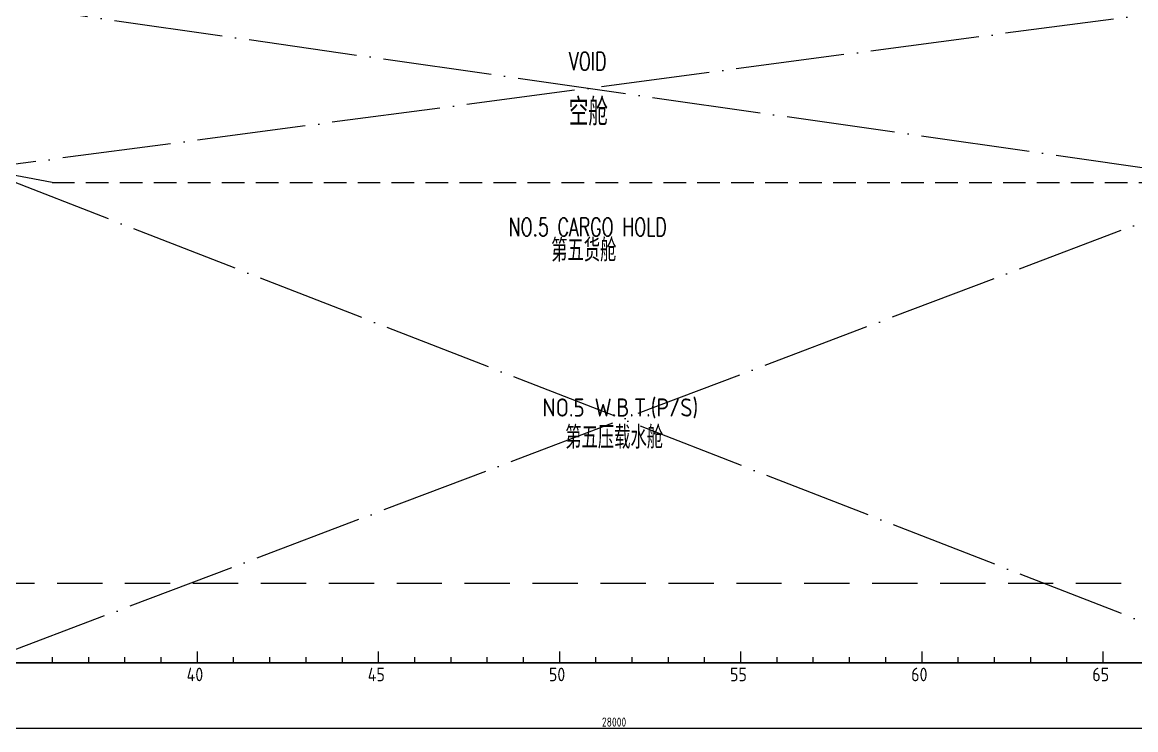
# Model space of a CAD drawing. Header units: millimetres. Extents: x -1838618 to -1600818, y -1770412 to -1553248.
# Drawn here: x -1799172 to -1774585, y -1664319 to -1648711 of the extents above; entities that cross this region are included whole.
import ezdxf

# ---------------------------------------------------------------- set-up
doc = ezdxf.new("R2010")
doc.units = ezdxf.units.MM
doc.header["$LTSCALE"] = 100
doc.header["$PDMODE"] = 35
for name, pattern in [('ACAD_ISO02W100', [15, 12, -3]), ('ACAD_ISO04W100', [30, 24, -3, 0, -3]), ('DASHED', [0.75, 0.5, -0.25])]:
    doc.linetypes.add(name, pattern=pattern)
for name, color, linetype in [('412equipment', 6, 'Continuous'), ('bc', 7, 'Continuous'), ('bt', 7, 'Continuous')]:
    doc.layers.add(name, color=color, linetype=linetype)
doc.styles.add('ROMANS', font='romans.shx', dxfattribs={"width": 0.7, "height": 125, "bigfont": 'gbcbig.shx'})
doc.styles.get("Standard").update_dxf_attribs({"font": 'gbenor.shx', "width": 0.9, "bigfont": 'gbcbig.shx'})
doc.dimstyles.new('ISO-25', dxfattribs={"dimtxt": 200, "dimasz": 200, "dimexe": 20, "dimexo": 0.625, "dimgap": 35, "dimtad": 1, "dimdec": 0, "dimtxsty": 'Standard', "dimcen": 2.5, "dimclrd": 2, "dimclre": 2, "dimclrt": 2, "dimadec": 0, "dimazin": 0, "dimtfac": 1, "dimtdec": 0, "dimtmove": 0, "dimatfit": 3, "dimfxl": 1, "dimarcsym": 0})

# ---------------------------------------------------------------- blocks, each defined once
blk = doc.blocks.new('*D71')
at = {"color": 2, "lineweight": -2, "transparency": 16777216}
for p, q in [((-1800104, -1662846), (-1800104, -1664306)), ((-1772104, -1662846), (-1772104, -1664306)), ((-1799904, -1664286), (-1772304, -1664286))]:
    blk.add_line(p, q, dxfattribs=at)
at = {"color": 2, "transparency": 16777216}
for points in [[(-1799904, -1664252), (-1799904, -1664319), (-1800104, -1664286)], [(-1772304, -1664252), (-1772304, -1664319), (-1772104, -1664286)]]:
    blk.add_solid(points, dxfattribs=at)
at = {"layer": 'Defpoints', "color": 0, "transparency": 16777216}
for p in [(-1800104, -1662845), (-1772104, -1662845), (-1772104, -1664286)]:
    blk.add_point(p, dxfattribs=at)
at = {"color": 2, "transparency": 16777216, "insert": (-1786104, -1664151), "char_height": 200, "attachment_point": 5}
blk.add_mtext('28000', dxfattribs=at)
blk = doc.blocks.new('COORD')
at = {"color": 4}
for p, q in [((30600, 0), (30600, 250)), ((34600, 0), (34600, 250)), ((38600, 0), (38600, 250)), ((42600, 0), (42600, 250)), ((46600, 0), (46600, 250)), ((50600, 0), (50600, 250)), ((27400, 0), (27400, 125)), ((28200, 0), (28200, 125)), ((29000, 0), (29000, 125)), ((29800, 0), (29800, 125)), ((30600, 0), (30600, 125)), ((31400, 0), (31400, 125)), ((32200, 0), (32200, 125)), ((33000, 0), (33000, 125)), ((33800, 0), (33800, 125)), ((34600, 0), (34600, 125)), ((35400, 0), (35400, 125)), ((36200, 0), (36200, 125)), ((37000, 0), (37000, 125)), ((37800, 0), (37800, 125)), ((38600, 0), (38600, 125)), ((39400, 0), (39400, 125)), ((40200, 0), (40200, 125)), ((41000, 0), (41000, 125)), ((41800, 0), (41800, 125)), ((42600, 0), (42600, 125)), ((43400, 0), (43400, 125)), ((44200, 0), (44200, 125)), ((45000, 0), (45000, 125)), ((45800, 0), (45800, 125)), ((46600, 0), (46600, 125)), ((47400, 0), (47400, 125)), ((48200, 0), (48200, 125)), ((49000, 0), (49000, 125)), ((49800, 0), (49800, 125)), ((50600, 0), (50600, 125)), ((-3960, 0), (177600, 0))]:
    blk.add_line(p, q, dxfattribs=at)
for s, p in [('40', (30361, -405)), ('45', (34361, -405)), ('50', (38361, -405)), ('55', (42361, -405)), ('60', (46361, -405)), ('65', (50361, -405))]:
    blk.add_text(s, height=300, dxfattribs=at).set_placement(p)

msp = doc.modelspace()

# ---------------------------------------------------------------- linework, layer by layer
at = {"color": 9, "linetype": 'ACAD_ISO04W100'}
for p, q in [((-1800104.3, -1648245.3), (-1772109.9, -1652245.3)), ((-1772104.3, -1648245.3), (-1800104.3, -1651945.3)), ((-1772104.3, -1662846), (-1800104.3, -1651945.3)), ((-1772109.9, -1652245.3), (-1800104.3, -1662846.6))]:
    msp.add_line(p, q, dxfattribs=at)
at = {"color": 5, "linetype": 'ACAD_ISO02W100', "ltscale": 20}
msp.add_line((-1798515.6, -1652245.3), (-1800104.3, -1651945.3), dxfattribs=at)
at = {"color": 2}
msp.add_line((-1829864.3, -1662845.3), (-1648304.3, -1662845.3), dxfattribs=at)
at = {"color": 6}
msp.add_line((-1653484.3, -1662845.3), (-1815059.1, -1662845.3), dxfattribs=at)
at = {"color": 6, "ltscale": 1300}
msp.add_lwpolyline([(-1799298, -1662845.3), (-1799110.2, -1662845.3), (-1798922.6, -1662845.3), (-1798735.1, -1662845.3), (-1798735.1, -1662845.3), (-1798547.6, -1662845.3), (-1798360.2, -1662845.3), (-1798172.9, -1662845.3), (-1798172.9, -1662845.3), (-1797985.6, -1662845.3), (-1797798.4, -1662845.3), (-1797611.2, -1662845.3), (-1797611.2, -1662845.3), (-1797424, -1662845.3), (-1797236.8, -1662845.3), (-1797049.6, -1662845.3), (-1797049.6, -1662845.3), (-1796862.4, -1662845.3), (-1796675.1, -1662845.3), (-1796487.8, -1662845.3), (-1796487.8, -1662845.3), (-1796300.5, -1662845.3), (-1796113.1, -1662845.3), (-1795925.5, -1662845.3), (-1795925.5, -1662845.3), (-1795737.9, -1662845.3), (-1795550.2, -1662845.3), (-1795362.3, -1662845.3), (-1795362.3, -1662845.3), (-1795223.5, -1662845.3), (-1795084.5, -1662845.3), (-1794944.6, -1662845.3), (-1794944.6, -1662845.3), (-1794804.7, -1662845.3), (-1794663.8, -1662845.3), (-1794521.3, -1662845.3), (-1794521.3, -1662845.3), (-1794378.8, -1662845.3), (-1794234.5, -1662845.3), (-1794087.7, -1662845.3), (-1794087.7, -1662845.3), (-1793941, -1662845.3), (-1793791.7, -1662845.3), (-1793639, -1662845.3), (-1793639, -1662845.3), (-1793486.4, -1662845.3), (-1793330.4, -1662845.3), (-1793170.3, -1662845.3), (-1793170.3, -1662845.3), (-1793010.2, -1662845.3), (-1792845.9, -1662845.3), (-1792676.7, -1662845.3), (-1792676.7, -1662845.3), (-1792507.5, -1662845.3), (-1792333.4, -1662845.3), (-1792153.5, -1662845.3), (-1792153.5, -1662845.3), (-1791973.5, -1662845.3), (-1791787.9, -1662845.3), (-1791595.7, -1662845.3), (-1791595.7, -1662845.3), (-1791414.8, -1662845.3), (-1791228, -1662845.3), (-1791036.2, -1662845.3), (-1791036.2, -1662845.3), (-1790844.3, -1662845.3), (-1790647.3, -1662845.3), (-1790445.8, -1662845.3), (-1790445.8, -1662845.3), (-1790244.4, -1662845.3), (-1790038.4, -1662845.3), (-1789828.7, -1662845.3), (-1789828.7, -1662845.3), (-1789619, -1662845.3), (-1789405.5, -1662845.3), (-1789188.8, -1662845.3), (-1789188.8, -1662845.3), (-1788972.2, -1662845.3), (-1788752.4, -1662845.3), (-1788530.2, -1662845.3), (-1788530.2, -1662845.3), (-1788308, -1662845.3), (-1788083.4, -1662845.3), (-1787856.9, -1662845.3), (-1787856.9, -1662845.3), (-1787630.5, -1662845.3), (-1787402.3, -1662845.3), (-1787173, -1662845.3), (-1787173, -1662845.3), (-1786943.7, -1662845.3), (-1786713.3, -1662845.3), (-1786482.5, -1662845.3), (-1786482.5, -1662845.3), (-1786136.3, -1662845.3), (-1785789.1, -1662845.3), (-1785441.3, -1662845.3), (-1785441.3, -1662845.3), (-1785093.5, -1662845.3), (-1784745.1, -1662845.3), (-1784396.5, -1662845.3), (-1784396.5, -1662845.3), (-1784047.8, -1662845.3), (-1783699, -1662845.3), (-1783350.2, -1662845.3), (-1783350.2, -1662845.3), (-1783001.5, -1662845.3), (-1782652.8, -1662845.3), (-1782304.7, -1662845.3), (-1782304.7, -1662845.3), (-1781956.6, -1662845.3), (-1781608.9, -1662845.3), (-1781262.2, -1662845.3), (-1781262.2, -1662845.3), (-1780915.4, -1662845.3), (-1780569.4, -1662845.3), (-1780224.7, -1662845.3), (-1780224.7, -1662845.3), (-1779880, -1662845.3), (-1779536.4, -1662845.3), (-1779194.5, -1662845.3), (-1779194.5, -1662845.3), (-1778852.5, -1662845.3), (-1778512.2, -1662845.3), (-1778173.7, -1662845.3), (-1778173.7, -1662845.3), (-1777919.9, -1662845.3), (-1777667.2, -1662845.3), (-1777414, -1662845.3), (-1777414, -1662845.3), (-1777160.8, -1662845.3), (-1776907.2, -1662845.3), (-1776651.6, -1662845.3), (-1776651.6, -1662845.3), (-1776396, -1662845.3), (-1776138.4, -1662845.3), (-1775877.4, -1662845.3), (-1775877.4, -1662845.3), (-1775616.3, -1662845.3), (-1775351.7, -1662845.3), (-1775082.1, -1662845.3), (-1775082.1, -1662845.3), (-1774812.5, -1662845.3), (-1774537.9, -1662845.3)], dxfattribs=at)
at = {"layer": 'bc', "color": 6}
for points in [[(-1799342, -1662845.3), (-1799159.2, -1662845.3), (-1798976.9, -1662845.3), (-1798976.9, -1662845.3), (-1798794.6, -1662845.3), (-1798612.8, -1662845.3), (-1798431.5, -1662845.3), (-1798431.5, -1662845.3), (-1798250.2, -1662845.3), (-1798069.5, -1662845.3), (-1797889.1, -1662845.3), (-1797889.1, -1662845.3), (-1797708.8, -1662845.3), (-1797528.9, -1662845.3), (-1797349.5, -1662845.3), (-1797349.5, -1662845.3), (-1797170, -1662845.3), (-1796990.9, -1662845.3), (-1796812.2, -1662845.3), (-1796812.2, -1662845.3), (-1796633.6, -1662845.3), (-1796455.2, -1662845.3), (-1796277.2, -1662845.3), (-1796277.2, -1662845.3), (-1796099.2, -1662845.3), (-1795921.6, -1662845.3), (-1795744.2, -1662845.3), (-1795744.2, -1662845.3), (-1795566.8, -1662845.3), (-1795389.7, -1662845.3), (-1795212.8, -1662845.3), (-1795212.8, -1662845.3), (-1795082.1, -1662845.3), (-1794951.5, -1662845.3), (-1794820.1, -1662845.3), (-1794820.1, -1662845.3), (-1794688.7, -1662845.3), (-1794556.5, -1662845.3), (-1794422.5, -1662845.3), (-1794422.5, -1662845.3), (-1794288.5, -1662845.3), (-1794152.8, -1662845.3), (-1794014.4, -1662845.3), (-1794014.4, -1662845.3), (-1793876, -1662845.3), (-1793734.9, -1662845.3), (-1793590.2, -1662845.3), (-1793590.2, -1662845.3), (-1793445.5, -1662845.3), (-1793297.1, -1662845.3), (-1793144.2, -1662845.3), (-1793144.2, -1662845.3), (-1792991.3, -1662845.3), (-1792833.8, -1662845.3), (-1792670.7, -1662845.3), (-1792670.7, -1662845.3), (-1792507.7, -1662845.3), (-1792339.2, -1662845.3), (-1792164.2, -1662845.3), (-1792164.2, -1662845.3), (-1791989.3, -1662845.3), (-1791807.8, -1662845.3), (-1791619, -1662845.3), (-1791619, -1662845.3), (-1791441.3, -1662845.3), (-1791257, -1662845.3), (-1791067, -1662845.3), (-1791067, -1662845.3), (-1790877, -1662845.3), (-1790681.2, -1662845.3), (-1790480.4, -1662845.3), (-1790480.4, -1662845.3), (-1790279.6, -1662845.3), (-1790073.8, -1662845.3), (-1789863.9, -1662845.3), (-1789863.9, -1662845.3), (-1789653.9, -1662845.3), (-1789439.7, -1662845.3), (-1789222.2, -1662845.3), (-1789222.2, -1662845.3), (-1789004.6, -1662845.3), (-1788783.6, -1662845.3), (-1788560, -1662845.3), (-1788560, -1662845.3), (-1788336.3, -1662845.3), (-1788110.1, -1662845.3), (-1787882, -1662845.3), (-1787882, -1662845.3), (-1787653.9, -1662845.3), (-1787423.9, -1662845.3), (-1787192.9, -1662845.3), (-1787192.9, -1662845.3), (-1786961.8, -1662845.3), (-1786729.8, -1662845.3), (-1786497.4, -1662845.3), (-1786497.4, -1662845.3), (-1786148.8, -1662845.3), (-1785799.6, -1662845.3), (-1785450.1, -1662845.3), (-1785450.1, -1662845.3), (-1785100.6, -1662845.3), (-1784750.8, -1662845.3), (-1784401, -1662845.3), (-1784401, -1662845.3), (-1784051.2, -1662845.3), (-1783701.4, -1662845.3), (-1783352, -1662845.3), (-1783352, -1662845.3), (-1783002.5, -1662845.3), (-1782653.4, -1662845.3), (-1782305, -1662845.3), (-1782305, -1662845.3), (-1781956.5, -1662845.3), (-1781608.8, -1662845.3), (-1781262, -1662845.3), (-1781262, -1662845.3), (-1780915.3, -1662845.3), (-1780569.5, -1662845.3), (-1780225.1, -1662845.3), (-1780225.1, -1662845.3), (-1779880.6, -1662845.3), (-1779537.5, -1662845.3), (-1779196, -1662845.3), (-1779196, -1662845.3), (-1778854.6, -1662845.3), (-1778514.7, -1662845.3), (-1778176.9, -1662845.3), (-1778176.9, -1662845.3), (-1777923.5, -1662845.3), (-1777671.2, -1662845.3), (-1777418.5, -1662845.3), (-1777418.5, -1662845.3), (-1777165.8, -1662845.3), (-1776912.7, -1662845.3), (-1776657.6, -1662845.3), (-1776657.6, -1662845.3), (-1776402.5, -1662845.3), (-1776145.5, -1662845.3), (-1775884.9, -1662845.3), (-1775884.9, -1662845.3), (-1775624.4, -1662845.3), (-1775360.3, -1662845.3), (-1775091.2, -1662845.3), (-1775091.2, -1662845.3), (-1774822.1, -1662845.3), (-1774548, -1662845.3)], [(-1799298, -1662845.3), (-1799110.2, -1662845.3), (-1798922.6, -1662845.3), (-1798735.1, -1662845.3), (-1798735.1, -1662845.3), (-1798547.6, -1662845.3), (-1798360.2, -1662845.3), (-1798172.9, -1662845.3), (-1798172.9, -1662845.3), (-1797985.6, -1662845.3), (-1797798.4, -1662845.3), (-1797611.2, -1662845.3), (-1797611.2, -1662845.3), (-1797424, -1662845.3), (-1797236.8, -1662845.3), (-1797049.6, -1662845.3), (-1797049.6, -1662845.3), (-1796862.4, -1662845.3), (-1796675.1, -1662845.3), (-1796487.8, -1662845.3), (-1796487.8, -1662845.3), (-1796300.5, -1662845.3), (-1796113.1, -1662845.3), (-1795925.5, -1662845.3), (-1795925.5, -1662845.3), (-1795737.9, -1662845.3), (-1795550.2, -1662845.3), (-1795362.3, -1662845.3), (-1795362.3, -1662845.3), (-1795223.5, -1662845.3), (-1795084.5, -1662845.3), (-1794944.6, -1662845.3), (-1794944.6, -1662845.3), (-1794804.7, -1662845.3), (-1794663.8, -1662845.3), (-1794521.3, -1662845.3), (-1794521.3, -1662845.3), (-1794378.8, -1662845.3), (-1794234.5, -1662845.3), (-1794087.7, -1662845.3), (-1794087.7, -1662845.3), (-1793941, -1662845.3), (-1793791.7, -1662845.3), (-1793639, -1662845.3), (-1793639, -1662845.3), (-1793486.4, -1662845.3), (-1793330.4, -1662845.3), (-1793170.3, -1662845.3), (-1793170.3, -1662845.3), (-1793010.2, -1662845.3), (-1792845.9, -1662845.3), (-1792676.7, -1662845.3), (-1792676.7, -1662845.3), (-1792507.5, -1662845.3), (-1792333.4, -1662845.3), (-1792153.5, -1662845.3), (-1792153.5, -1662845.3), (-1791973.5, -1662845.3), (-1791787.9, -1662845.3), (-1791595.7, -1662845.3), (-1791595.7, -1662845.3), (-1791414.8, -1662845.3), (-1791228, -1662845.3), (-1791036.2, -1662845.3), (-1791036.2, -1662845.3), (-1790844.3, -1662845.3), (-1790647.3, -1662845.3), (-1790445.8, -1662845.3), (-1790445.8, -1662845.3), (-1790244.4, -1662845.3), (-1790038.4, -1662845.3), (-1789828.7, -1662845.3), (-1789828.7, -1662845.3), (-1789619, -1662845.3), (-1789405.5, -1662845.3), (-1789188.8, -1662845.3), (-1789188.8, -1662845.3), (-1788972.2, -1662845.3), (-1788752.4, -1662845.3), (-1788530.2, -1662845.3), (-1788530.2, -1662845.3), (-1788308, -1662845.3), (-1788083.4, -1662845.3), (-1787856.9, -1662845.3), (-1787856.9, -1662845.3), (-1787630.5, -1662845.3), (-1787402.3, -1662845.3), (-1787173, -1662845.3), (-1787173, -1662845.3), (-1786943.7, -1662845.3), (-1786713.3, -1662845.3), (-1786482.5, -1662845.3), (-1786482.5, -1662845.3), (-1786136.3, -1662845.3), (-1785789.1, -1662845.3), (-1785441.3, -1662845.3), (-1785441.3, -1662845.3), (-1785093.5, -1662845.3), (-1784745.1, -1662845.3), (-1784396.5, -1662845.3), (-1784396.5, -1662845.3), (-1784047.8, -1662845.3), (-1783699, -1662845.3), (-1783350.2, -1662845.3), (-1783350.2, -1662845.3), (-1783001.5, -1662845.3), (-1782652.8, -1662845.3), (-1782304.7, -1662845.3), (-1782304.7, -1662845.3), (-1781956.6, -1662845.3), (-1781608.9, -1662845.3), (-1781262.2, -1662845.3), (-1781262.2, -1662845.3), (-1780915.4, -1662845.3), (-1780569.4, -1662845.3), (-1780224.7, -1662845.3), (-1780224.7, -1662845.3), (-1779880, -1662845.3), (-1779536.4, -1662845.3), (-1779194.5, -1662845.3), (-1779194.5, -1662845.3), (-1778852.5, -1662845.3), (-1778512.2, -1662845.3), (-1778173.7, -1662845.3), (-1778173.7, -1662845.3), (-1777919.9, -1662845.3), (-1777667.2, -1662845.3), (-1777414, -1662845.3), (-1777414, -1662845.3), (-1777160.8, -1662845.3), (-1776907.2, -1662845.3), (-1776651.6, -1662845.3), (-1776651.6, -1662845.3), (-1776396, -1662845.3), (-1776138.4, -1662845.3), (-1775877.4, -1662845.3), (-1775877.4, -1662845.3), (-1775616.3, -1662845.3), (-1775351.7, -1662845.3), (-1775082.1, -1662845.3), (-1775082.1, -1662845.3), (-1774812.5, -1662845.3), (-1774537.9, -1662845.3)]]:
    msp.add_lwpolyline(points, dxfattribs=at)
at = {"layer": 'bt', "color": 5, "linetype": 'DASHED', "ltscale": 10}
msp.add_line((-1798515.6, -1652245.3), (-1743304.3, -1652245.3), dxfattribs=at)
at = {"layer": 'bt', "color": 5, "linetype": 'DASHED', "ltscale": 20}
msp.add_line((-1660904.3, -1661095.3), (-1800104.3, -1661095.3), dxfattribs=at)

# ---------------------------------------------------------------- block references
at = {"layer": '412equipment', "color": 7}
msp.add_blockref('COORD', (-1825904.3, -1662845.3), dxfattribs=at)

# ---------------------------------------------------------------- texts
at = {"color": 2, "style": 'ROMANS', "width": 0.7}
for s, p in [('VOID', (-1787098.1, -1649769.3)), ('NO.5 CARGO HOLD', (-1788431.5, -1653427.7))]:
    msp.add_text(s, height=400, dxfattribs=at).set_placement(p)
at = {"color": 2}
for s, height, p in [('空舱', 600, (-1787104, -1650991.5)), ('第五货舱', 500, (-1787492.7, -1653990.5)), ('NO.5 W.B.T.(P/S)', 400, (-1787687.2, -1657410)), ('第五压载水舱', 500, (-1787181.6, -1658120.3))]:
    msp.add_text(s, height=height, dxfattribs=at).set_placement(p)

# ---------------------------------------------------------------- dimensions: what is measured, and where the dimension line sits
dim = msp.add_linear_dim(base=(-1772104.3, -1664285.6), p1=(-1800104.3, -1662845.3), p2=(-1772104.3, -1662845.3), dimstyle='ISO-25')
dim.commit()
dim.dimension.update_dxf_attribs({"geometry": '*D71', "text_midpoint": (-1786104.3, -1664150.6)})

doc.saveas('drawing.dxf')
